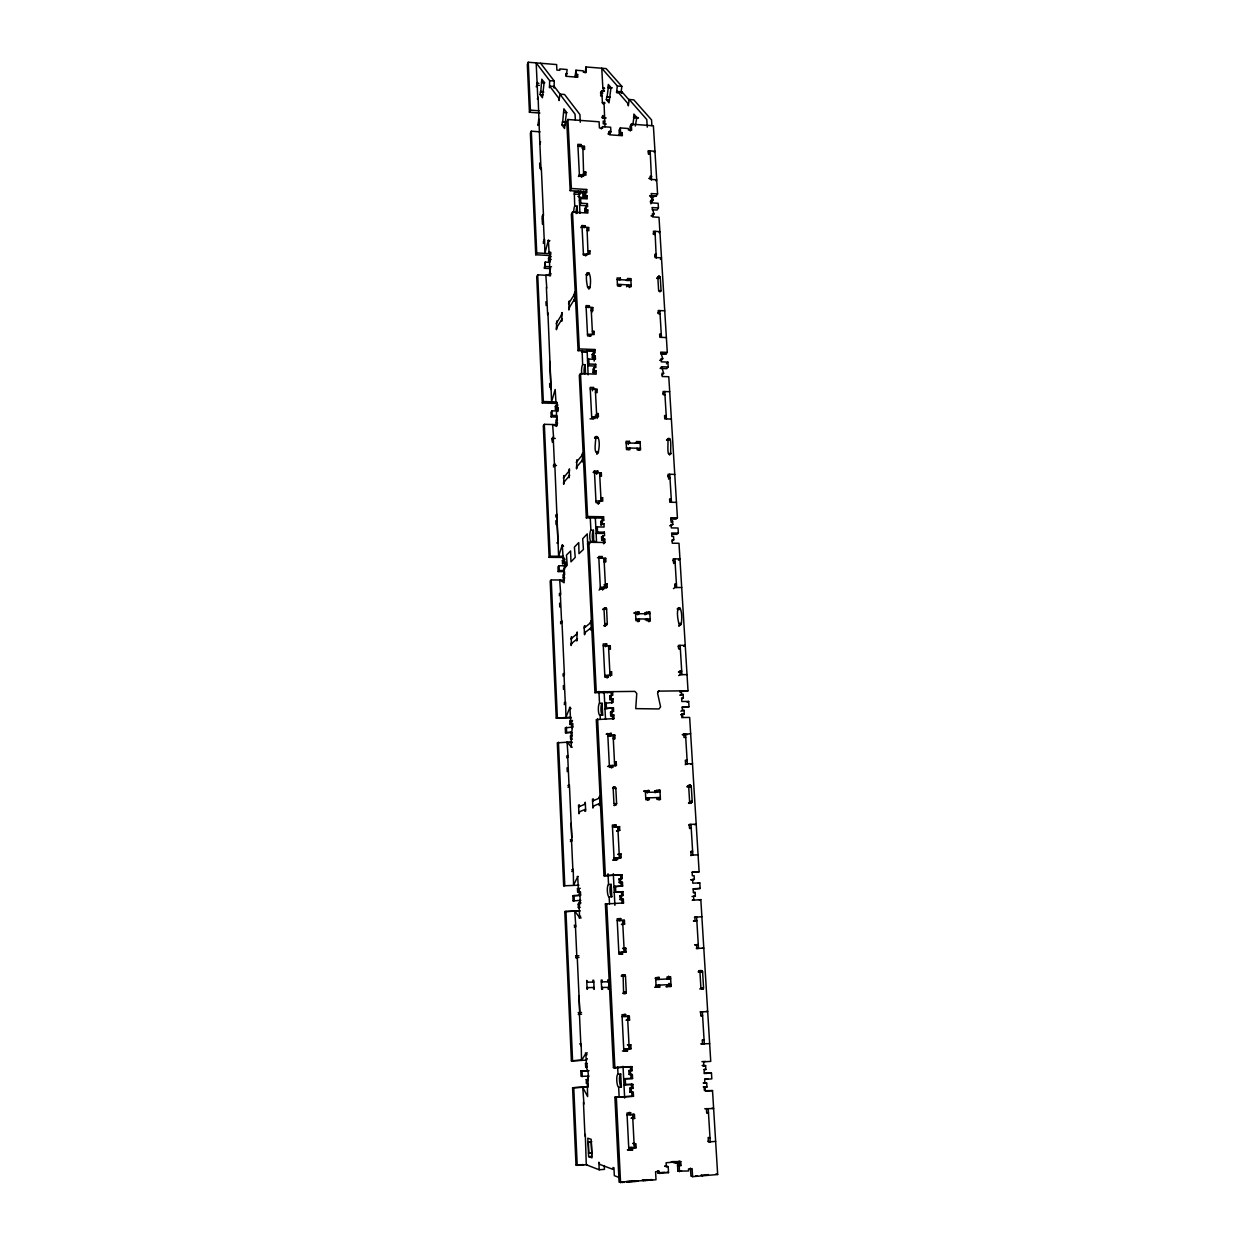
<?xml version="1.0" encoding="UTF-8"?>
<svg xmlns="http://www.w3.org/2000/svg" width="1245" height="1245" viewBox="0 0 1245 1245"><rect width="100%" height="100%" fill="white"/><g stroke="black" fill="none" stroke-linecap="round" stroke-linejoin="round"><path stroke-width="1.5" d="M543.738 92.13L540.735 91.897L541.824 79.198L544.143 82.31L542.415 97.748L540.112 94.558L540.454 91.492L543.458 91.725M587.733 545.154L587.251 533.887L582.691 538.743L583.423 549.45L578.987 553.651L578.738 542.602L574.396 547.1L575.221 557.402L570.973 561.853L570.599 550.99L566.475 555.114L567.206 565.246L563.658 569.136L564.156 582.769L559.69 579.999L560.717 594.223L559.27 595.592M538.883 83.337L537.109 83.197L536.175 62.888L549.636 80.645L549.512 87.726L549.699 86.154L554.29 86.512L561.09 95.476M540.626 63.262L554.227 81.003L554.103 88.084L554.29 86.512M701.184 970.571L699.955 972.065L700.904 987.939C707.751 988.39 697.62 989.573 703.565 987.783L702.6 971.925C702.304 969.186 696.048 971.505 701.682 970.649M580.31 122.259L579.921 114.54L564.561 94.495L559.861 94.138L559.114 100.549L558.663 98.106L549.699 86.154M565.837 122.383L562.678 122.15L563.892 108.813L566.475 112.283L564.545 128.468L561.993 124.92L562.366 121.714L565.526 121.932M691.893 802.465L688.921 803.352L692.204 801.484L691.286 786.358L689.901 785.019L688.687 786.42L689.606 801.562C690.446 805.017 694.788 799.928 689.606 801.562M679.521 625.535L681.357 623.574C683.707 602.969 673.996 602.456 678.821 623.574C679.63 626.904 683.894 622.126 678.821 623.574M624.041 974.711C619.247 976.298 624.834 973.014 625.472 976.08L626.297 992.14C625.332 994.444 622.189 994.428 624.85 992.14M611.202 88.13L607.918 87.508L608.323 84.458L610.999 87.57L609.023 102.837L606.362 99.647L606.751 96.628L609.692 96.845M625.504 993.541L623.574 992.296L623.107 975.193M610.019 97.25L607.078 97.017L608.26 87.897M628.927 99.771L621.94 91.803L617.442 91.445L617.224 93.001L616.54 92.208L617.349 85.998L601.755 68.242L602.86 88.364L604.603 88.504M615.839 804.924L613.956 803.694L613.178 788.365L614.423 786.964L615.824 788.303L616.617 803.616L614.454 805.468L615.217 804.161M667.662 439.594C672.705 434.536 669.779 452.122 670.993 453.491C665.966 458.565 668.876 440.963 667.662 439.594L670.152 439.656M585.103 72.817L585.975 66.95L606.128 68.599L621.846 86.356L621.037 92.55L616.54 92.208M621.737 93.359L621.94 91.803M651.898 125.605L651.54 119.878L633.798 99.833L629.192 99.491L628.336 105.825L627.822 103.413L617.442 91.445M661.079 290.739L659.928 291.875L658.636 290.614L657.827 277.355L658.978 276.234L660.27 277.479L661.079 290.739L658.636 290.614M638.467 118.042L633.814 117.699L633.876 114.073L636.864 117.528L635.261 126.056M632.771 125.34L633.814 117.699M606.035 624.71L605.708 625.644M607.295 624.15L606.611 609.038L605.257 607.731L604.012 609.038L604.759 623.667L605.646 624.897L607.295 624.15L604.805 626.033M597.258 453.227C599.218 453.164 601.148 435.143 595.592 436.793C596.511 438.971 592.48 455.374 598.471 452.184M588.854 289.182L590.083 287.268C592.636 268.546 583.158 267.27 587.593 287.144C588.371 290.287 592.542 286.008 587.593 287.144M582.115 350.467L582.629 364.598A5.727 1.354 -88 0 0 581.882 374.247M630.266 131.021L630.001 126.461L631.293 124.158L653.392 125.792L657.578 193.971L651.151 193.551L653.127 199.869L651.524 199.776L651.711 202.888L658.154 203.277L658.434 207.946L651.991 207.557L653.983 213.891L652.364 213.782L652.551 216.91L659.01 217.299L667.289 352.382L660.721 352.133L662.76 358.669L661.111 358.607L661.313 361.859L667.88 362.108L668.176 366.979L661.609 366.73L663.647 373.313L661.998 373.251L662.2 376.504L668.783 376.737L677.42 517.842L670.728 517.733L670.93 521.126L672.611 521.141L672.814 524.534L671.133 524.519L671.351 527.911L678.043 528.004L678.354 533.093L671.646 533L671.849 536.408L673.529 536.424L673.747 539.832L672.067 539.816L672.269 543.209L678.992 543.287L688.018 690.788L658.434 691.131L657.593 693.216L660.581 706.849L659.01 708.95L635.744 708.638L636.755 693.449L634.919 691.395L596.262 691.831L594.954 692.702L587.593 543.583L588.854 542.306L604.914 542.478L604.728 539.038L601.708 540.299L601.537 536.86L604.556 535.599L604.37 532.175L597.522 532.082L596.231 533.374L603.078 533.467L604.37 532.175M587.142 350.452L588.107 374.869M546.788 288.109L545.839 275.254L549.901 275.192L549.527 262.181A5.322 1.136 -87.4 0 0 550.43 255.256A5.322 1.136 -87.4 0 0 549.076 252.361L548.391 240.129L544.843 253.373L544.579 239.445L543.24 241.919M650.715 197.208L656.208 196.087L657.578 193.971M564.794 568.965L563.829 568.965A5.462 1.245 -89.6 0 0 564.607 562.273A5.462 1.245 -89.6 0 0 563.176 558.569L562.258 544.999L558.616 556.266L554.772 463.654L553.371 465.443L556.484 465.505M572.28 747.14L571.299 747.156L571.175 732.527A5.603 1.307 89.2 0 0 572.186 726.193A5.603 1.307 89.2 0 0 570.677 721.431L569.899 707.425L565.93 717.276L565.619 701.978L564.141 702.989M566.319 75.867L567.129 69.533L559.783 68.926L559.845 70.311L556.888 70.078L556.624 64.569L528.269 62.25L527.335 64.491L529.436 112.268L539.863 113.046M574.287 927.011L575.859 926.778L574.739 910.982L579.579 917.612L579.034 902.936A5.805 1.338 87.9 0 0 580.077 896.867A5.805 1.338 87.9 0 0 578.489 891.358L577.696 876.698L573.572 885.179L573.245 869.383L571.704 869.819M537.109 83.197L537.42 82.466L537.046 86.419M536.206 86.776L537.171 84.582L537.84 99.32M529.436 112.268L530.386 110.136L528.269 62.25M537.326 98.946L538.105 97.203L539.77 141.868L540.672 141.93M540.05 131.83L531.319 131.207L530.37 133.293L535.739 254.758L549.901 255.521L550.913 253.7L536.735 252.937L535.739 254.758M538.743 119.131L537.964 125.449L538.929 123.333M539.77 141.868L540.221 144M585.975 66.95L586.255 72.443L583.329 72.21L583.267 70.825L575.937 70.234L575.112 76.567L576.575 76.676L577.618 74.482L576.155 74.358L575.112 76.567M610.906 131.83L609.287 131.705L608.042 133.993L609.661 134.102L610.906 131.83L610.657 127.223L602.58 126.632L602.658 128.173L599.421 127.939L599.094 121.792L567.922 119.504L566.786 121.823L570.179 190.672L585.492 191.637L586.691 189.473L571.346 188.509L570.179 190.672M600.448 93.157L601.553 90.994L604.463 91.227M602.86 88.364L604.105 87.71M602.409 102.728L601.895 93.266L603.374 90.387L603.234 87.632M542.089 216.459L543.085 214.545L544.298 241.514L543.302 243.366M542.151 217.891L543.474 215.354L541.31 167.624M583.936 1104.066L582.769 1087.414L587.64 1096.58L587.22 1080.94A6.069 1.369 86.6 0 0 588.325 1075.135A6.069 1.369 86.6 0 0 586.675 1068.817L585.835 1053.457L581.539 1060.444L581.197 1044.119L579.594 1043.917M579.937 146.817L581.119 144.544L577.851 144.327L579.47 176.276L582.753 176.494L582.676 174.938L581.493 177.132M603.14 103.957L604.027 102.246L604.961 126.865M581.882 148.015L582.831 146.21L583.672 176.214M587.344 1058.655L586.566 1060.118L571.393 1060.849L564.794 911.589L579.688 910.764M583.283 148.575L584.465 146.334L577.929 145.867M603.529 123.286L604.65 121.185L603.187 121.076L603.343 123.862L606.268 124.08M601.351 128.935L602.58 126.632M578.458 176.479L579.392 174.72L585.959 175.156L585.788 172.028L584.154 171.919M585.788 172.028L584.605 174.222L582.971 174.113M580.855 190.952L579.859 194.313L579.781 192.897L582.753 193.084L583.827 191.139L584.201 198.251L577.913 196.43M550.414 275.487L537.7 274.849L536.719 276.623L542.306 402.991L555.301 403.411L556.359 401.917L543.318 401.512L542.306 402.991M587.749 209.891L586.535 211.992L584.901 211.899L586.099 209.798L587.749 209.891L587.905 213.051L572.513 212.132L571.346 214.233L578.085 350.67L593.709 351.292L594.954 349.518L579.283 348.911L578.085 350.67M549.808 262.353L545.248 262.104L544.438 268.282L550.508 268.593L549.263 274.336L550.772 274.414M579.407 200.616L580.606 198.484L587.173 198.889L587.017 195.745L585.368 195.652L584.17 197.784L585.819 197.893L587.017 195.745M631.293 124.158L631.651 130.274L628.445 130.04L628.351 128.515L620.321 127.924L619.045 130.211L619.31 134.802L620.913 134.911L622.189 132.639L620.586 132.515L619.31 134.802M550.165 261.325L548.656 261.248L548.516 258.337L549.527 256.517L551.053 256.61M586.691 189.473L586.846 192.617L585.212 192.508L584.014 194.656L585.648 194.765L585.492 191.637M544.438 268.282L545.248 262.104M548.656 261.248L549.527 256.517M580.839 203.2L579.656 205.316L586.224 205.721L587.422 203.604L580.839 203.2L580.606 198.484M584.901 211.899L584.745 208.755L585.944 206.639L587.578 206.748L587.422 203.604M580.777 227.633L581.975 225.563L585.274 225.75L585.352 227.337M584.076 227.819L585.274 225.75M587.438 229.578L588.652 227.524L582.053 227.135M583.08 254.167L590.021 253.996L589.85 250.805L588.2 250.712M585.508 255.816L586.706 253.809L586.8 255.412L583.485 255.225L581.975 225.563M588.045 254.431L587.002 227.43M588.636 252.813L589.85 250.805M654.232 152.419L654.963 151.236L648.567 150.801L648.754 153.866L650.341 153.975M586.006 274.88L587.22 272.935M586.411 274.631L587.64 272.686M556.126 323.653L562.117 314.051M568.529 303.764L574.879 293.571M586.877 274.569L588.091 272.624M587.329 274.678L588.543 272.733M587.764 274.974L588.978 273.013M556.328 328.198L562.335 318.642M568.747 308.418L575.112 298.286M651.524 180.043L650.17 150.91L648.365 153.866L648.178 150.801M655.975 180.93L656.706 179.778L650.295 179.358L650.108 176.261L651.711 176.37L650.357 178.533L648.754 178.424M651.586 198.873L652.94 196.757M653.127 199.869L651.773 201.97L650.155 201.877M549.621 363.182L550.165 362.326M588.138 307.608L589.367 305.741L586.037 305.585L587.578 335.917L590.924 336.057L590.83 334.423L589.601 336.228M653.983 213.891L652.613 215.961L650.995 215.867M658.434 207.946L657.049 210.031L652.24 209.736M586.115 307.204L592.776 307.515L591.546 309.382L591.717 312.604M619.076 280.047L620.368 278.117L617.084 277.946L617.52 285.945L620.819 286.101L620.726 284.514L619.434 286.428M653.205 234.06L655.041 231.352L656.255 258.104M659.15 232.706L659.881 231.632L653.423 231.259L653.609 234.387L655.228 234.48M592.776 333.115L594.005 331.31L592.34 331.232M627.589 280.063L627.496 278.475L630.779 278.631L629.441 280.561L626.173 280.405M626.531 286.77L627.853 284.856L627.947 286.459L631.231 286.615L630.779 278.631M629.363 287.564L631.137 285.027L617.442 284.342M655.057 256.392L656.442 254.416L654.823 254.322L655.01 257.482L661.484 257.839L660.379 259.411M558.056 408.018L557.013 409.496L555.457 409.449L556.515 407.971L558.056 408.018L558.196 411.052L552.002 410.866L550.959 412.328L551.177 416.873L557.355 417.059M587.515 360.832L588.745 359.089L595.452 359.354L595.297 356.07L593.616 356.008L592.371 357.751L594.036 357.813L595.297 356.07M555.457 409.449L555.332 406.415L556.375 404.936L557.916 404.983M592.371 357.751L592.2 354.483L593.445 352.724L595.126 352.802L594.954 349.518M557.278 424.669L544.33 424.312L543.302 425.743L549.123 557.324L563.829 557.449M596.059 370.854L594.799 372.551L593.118 372.488L594.379 370.792L596.059 370.854L596.215 374.138L580.512 373.578L579.298 375.274L586.333 517.858L602.284 518.076L603.576 516.753L603.763 520.177L600.744 521.468L600.93 524.892L603.934 523.6L604.105 527.024L597.258 526.931L595.966 528.238M551.177 416.873L552.204 415.41L552.002 410.866M588.994 364.022L587.764 365.75L594.456 365.999L595.717 364.271L588.994 364.022L588.745 359.089M656.737 278.46L658.527 276.297M657.142 278.211L658.978 276.234M659.43 276.343L657.578 278.149M658.465 278.553L659.866 276.623M556.095 423.067L556.997 418.6L556.095 423.067L557.635 423.113M595.717 364.271L595.888 367.555L594.207 367.493L592.947 369.22L593.118 372.488M552.313 442.224L552.142 438.411L553.2 437.011L554.492 465.63L553.434 466.968M552.22 439.936L553.62 438.069L552.624 424.545L556.562 426.412L556.92 425.619L556.453 412.562A5.369 1.198 -88.4 0 0 557.386 405.808A5.369 1.198 -88.4 0 0 555.97 402.353L555.161 389.436L551.597 401.762L547.909 312.682M593.787 418.413L595.048 416.81L595.141 418.476L591.749 418.382L590.177 387.382L593.554 387.491L592.387 390.805M595.748 390.93L597.009 389.265L590.27 389.031M657.967 313.024L659.85 310.581L661.468 337.379M597.164 418.507L596.993 415.176L598.254 413.589L596.573 413.527M659.866 335.932L661.266 334.142L659.632 334.08L659.834 337.302L666.371 337.582M596.013 436.528C592.138 438.022 597.195 439.469 597.693 437.275M595.203 437.991L596.479 436.45M595.686 438.1L596.946 436.559M563.316 478.033L569.525 470.485M576.202 462.409L582.8 454.394M596.122 438.38L597.398 436.839M660.939 353.922L665.857 354.125L667.289 352.382M662.76 358.669L661.344 360.396L659.694 360.334M563.534 482.764L569.759 475.279M576.435 467.264L583.049 459.327M661.609 366.73L660.192 368.442L666.744 368.676L668.176 366.979M666.448 363.82L667.88 362.108M662.215 374.994L663.647 373.313M596.837 453.725L598.534 451.733L595.981 451.67M596.931 454.114L598.207 452.604M555.644 515.414L556.702 514.185L558.025 543.411M594.425 470.999L593.149 472.446L596.542 472.524L597.833 471.077L594.425 470.999L596.028 502.7L599.452 502.762L599.359 501.05L598.16 504.132L599.452 502.762M662.838 393.731L664.752 391.537L666.417 418.927M555.706 516.971L557.137 515.352M600.028 474.283L601.319 472.835L594.503 472.695M628.46 449.538L629.814 448.029L629.908 449.71L626.546 449.616L626.079 441.275L629.441 441.353L628.18 444.543M636.709 441.539L635.339 443.064L638.669 443.142L640.054 441.633L636.709 441.539L636.802 443.204M664.768 417.199L666.215 415.628L664.55 415.581L664.752 418.88L671.366 419.067M638.592 450.301L640.444 448.293L626.453 447.951M556.888 543.007L558.32 541.451M601.304 499.089L602.596 497.704L600.899 497.673M549.123 557.324L550.181 556.204L544.33 424.312M586.333 517.858L587.578 516.519L580.512 373.578M667.974 438.722L666.526 440.232L668.378 438.458M666.931 439.967L668.83 438.38M669.296 438.473L667.382 439.905M668.285 440.279L669.732 438.769M564.639 574.77L564.483 571.611L558.18 571.579L557.962 566.848L559.052 565.744L565.37 565.79L565.214 562.631L562.553 563.72L562.413 560.577L565.074 559.472M600.744 521.468L603.763 520.177M669.53 454.97L670.993 453.491L668.503 453.429M562.553 563.72L565.214 562.631M600.93 524.892L603.934 523.6M558.18 571.579L559.27 570.49L564.001 570.521M564.452 580.03L551.239 579.952L550.181 581.01L556.235 718.116L571.19 717.898M588.901 543.987L591.453 541.451L596.526 541.497L595.297 517.204M593.787 541.684L593.429 530.245L590.893 530.214A5.82 1.416 -89.3 0 0 589.772 536.844A5.82 1.416 -89.3 0 0 591.25 541.653L593.787 541.684A5.82 1.432 -89.3 0 1 592.309 536.86A5.82 1.432 -89.3 0 1 593.429 530.245M563.207 577.929L564.296 576.855L564.156 573.68L563.051 574.77L563.207 577.929L564.779 577.929M667.818 476.197L669.763 474.283L671.46 502.28M601.708 540.299L604.728 539.038M668.503 479.06L669.966 477.644L668.3 477.598L668.098 474.252L674.759 474.392M604.914 542.478L603.607 543.754L603.42 540.314M559.192 594.005L560.281 592.978L561.635 622.811L560.546 623.761M602.284 558.274L602.191 556.531L600.899 557.76L597.46 557.729M604.183 561.744L605.91 561.76L605.724 558.289L604.416 559.519L604.588 562.973M669.794 500.272L671.257 498.903L669.592 498.887L669.794 502.249L676.471 502.358M671.133 522.449L672.611 521.141M677.42 517.842L675.942 519.149L670.93 519.072M560.468 622.173L561.931 620.881L564.39 674.759L562.911 675.864M672.814 524.534L669.654 525.81M599.094 590.068L600.401 588.932L603.856 588.947L603.763 587.204L602.549 590.083M605.724 584.885L607.031 583.734L607.218 587.204L605.895 588.356L605.724 584.885L603.996 584.87L607.031 583.734M678.354 533.093L676.86 534.354L671.849 534.307M672.253 541.093L673.747 539.832M602.767 609.645L604.774 607.825M603.031 609.194L605.257 607.731M603.934 608.821L605.739 607.825M604.416 608.914L606.19 608.105M606.502 608.556L604.868 609.194M570.801 638.95L577.275 633.674M584.201 627.994L591.079 622.375M672.907 560.499L674.899 558.88L676.626 587.5M571.035 643.883L577.509 638.669M584.45 633.067L591.328 627.527M673.607 563.503L675.101 562.304L673.42 562.289L673.218 558.865L679.941 558.927L678.432 560.141M603.872 625.644L605.194 624.601M604.323 625.939L605.646 624.897M605.599 625.068L607.373 623.667L604.759 623.667M605.272 625.939L607.031 624.601M638.918 611.98L634.094 613.054L638.918 611.98L639.012 613.723L637.611 614.797L637.502 613.054M674.914 585.197L676.424 584.061L674.728 584.045L674.946 587.5L673.436 588.636M562.833 674.245L563.938 673.405L565.323 703.861L564.218 704.623M649.765 611.98L644.91 613.054L649.765 611.98L650.263 620.71L648.816 621.753M645.003 614.797L646.435 613.723L646.342 611.98M606.673 643.945L605.335 644.941L605.428 646.7L606.766 645.719L606.673 643.945L603.187 643.961L604.868 677.124L608.369 677.093L608.276 675.319L606.938 676.222L607.031 677.996L608.369 677.093M639.401 620.71L637.985 621.769L637.891 620.026L639.308 618.967L639.401 620.71L635.977 620.71L635.495 611.98M608.898 646.684L610.237 645.704L610.423 649.236L608.68 649.252M645.299 620.01L646.731 618.967L646.84 620.71L650.263 620.71M648.24 620.352L650.155 618.952L635.868 618.967M677.155 608.976L678.665 607.902M677.622 608.883L679.132 607.809M679.599 607.902L678.089 608.976L680.05 608.198M678.852 609.708L680.361 608.634M679.786 625.083L681.311 624.056M678.649 625.908L680.175 624.881M679.116 625.83L681.046 624.492M604.774 675.35L611.762 675.288L611.575 671.724L610.237 672.642L610.408 676.191M556.235 718.116L570.77 717.198M598.783 692.656L600.106 691.8M602.891 692.609L604.214 691.753M678.105 646.684L680.144 645.392L681.918 674.665M607.28 692.562L608.634 691.691M683.707 646.342L685.248 645.361L678.447 645.392L678.649 648.894L680.361 648.894M571.548 724.45L571.688 727.734L572.824 727.033L572.684 723.75L569.93 724.481L569.79 721.197L572.529 720.45M609.692 696.095L612.789 695.224L612.602 691.644L611.248 692.516L611.435 696.079L609.692 696.095L609.879 699.674L612.976 698.818L613.162 702.398L604.821 703.316M569.93 724.481L572.684 723.75M609.879 699.674L612.976 698.818M572.824 727.033L565.261 727.843L565.495 732.776L572.155 732.511M565.495 732.776L571.455 732.013M613.443 707.783L605.086 708.701L613.443 707.783L613.629 711.377L610.517 712.218L610.704 715.797L613.816 714.972L614.003 718.583L612.633 719.361L612.447 715.782M571.906 741.911L557.324 742.829L563.658 885.817L578.956 885.195M614.003 718.583L596.277 719.626L603.981 875.749L622.064 874.768L622.251 878.519L619.045 878.923L619.247 882.658L622.438 882.269L622.64 886.02L614.081 886.627L622.64 886.02M570.459 735.982L571.595 735.313L571.751 738.612L570.615 739.281L570.459 735.982L572.077 735.951L571.922 732.667M680.003 671.148L678.463 672.051L681.7 671.133L680.003 671.148L680.206 674.681L678.681 675.568M610.704 715.797L613.816 714.972M688.018 690.788L679.77 691.722L681.186 690.866L681.404 694.414L679.863 695.255L683.116 694.399L683.334 697.931L681.778 698.772M679.77 691.722L681.311 690.866M566.553 756.166L567.673 755.544L569.089 786.638L567.953 787.182M611.248 733.383L606.377 734.192L611.248 733.383L611.342 735.188L609.972 735.935L609.879 734.13M566.631 757.816L568.125 756.991L567.066 742.004L571.299 747.156M613.287 738.783L615.03 738.752L614.843 735.126L613.474 735.873L613.66 739.483M687.115 702.242L688.672 701.417L688.999 706.74L682.322 707.627M684.299 713.93L681.031 714.754L684.299 713.93L684.081 710.366L680.828 711.191M657.905 691.769L659.181 691.115M616.228 761.753L614.843 762.422L615.03 766.048L616.415 765.395L616.228 761.753L614.47 761.8M567.876 785.517L569.401 784.786L571.953 840.982L570.412 841.511M690.664 733.772L682.229 734.628L687.38 734.534M683.427 734.846L685.513 733.865L687.318 763.808L685.232 764.679M578.941 191.216L574.287 192.197L574.723 206.016A5.68 1.276 -86.9 0 0 573.696 212.148M583.858 191.528L579.096 192.726L579.952 213.377M612.571 787.665L614.423 786.964M613.054 787.556L614.921 787.042M613.536 787.634L615.388 787.338M614.003 787.929L615.699 787.789M685.528 760.866L687.1 760.213L685.372 760.244L685.59 763.854L692.5 763.699L690.913 764.352M578.614 806.869L585.352 804.037M592.573 800.986L599.732 797.983M578.863 812.005L585.601 809.266M592.822 806.309L599.997 803.367M648.832 790.497L643.867 791.166L648.832 790.497L648.941 792.318M614.765 804.348L616.617 803.616L613.956 803.694M615.154 804.675L616.54 804.13M613.972 805.577L616.275 804.597M571.144 823.194L571.797 837.589M659.912 790.201L654.917 790.871L659.912 790.201L660.426 799.337L658.932 799.881M655.026 792.692L656.52 792.116L656.411 790.295M687.442 786.046L689.901 785.019M687.862 785.719L690.384 785.113M687.178 786.513L688.75 785.922M688.812 785.704L690.851 785.408M687.115 787.011L691.286 786.358L689.699 786.949L689.263 786M658.325 798.247L660.332 797.5L645.735 797.905M689.574 786.451L691.162 785.86M570.335 839.83L571.486 839.426L572.933 871.189L571.782 871.516M614.625 827.24L616.026 826.758L615.933 824.906L614.532 825.388L614.625 827.24L619.574 826.649L619.761 830.353L616.586 830.882L619.761 830.353M688.469 803.056L690.057 802.511M690.555 802.543L692.142 801.998M689.403 803.43L691.457 802.776M688.874 825.03L690.991 824.392L692.858 855.035L690.71 855.564M694.601 824.704L696.204 824.221L689.263 824.439L689.481 828.112L691.208 828.049L689.621 828.532M619.574 854.303L620.975 853.899L621.177 857.618L619.761 858.023L619.574 854.303L617.8 854.366L620.975 853.899M614.127 859.75L612.742 860.139L616.306 859.999L616.213 858.147L617.613 857.758L617.707 859.626L614.127 859.75L612.369 825.015L615.933 824.906M702.803 989.168L700.904 987.939M691.022 851.751L692.625 851.347L690.882 851.409L691.115 855.097L698.072 854.848M563.658 885.817L564.794 885.522L558.429 742.16M603.981 875.749L622.064 874.768M579.983 907.481L578.349 907.543L578.194 904.119L579.828 904.041L579.672 900.602L580.855 900.368L573.105 900.882L572.871 895.746L579.439 895.466L579.267 892.043L577.633 892.105L577.478 888.681L580.294 888.339M619.045 878.923L622.251 878.519M577.633 892.105L578.816 891.84L578.66 888.416M619.247 882.658L622.438 882.269M572.871 895.746L580.621 895.202L580.45 891.778M579.439 895.466L580.621 895.202M682.587 713.961L682.805 717.525L689.652 717.416L699.114 871.78L692.267 872.325M573.105 900.882L574.272 900.649L574.038 895.482M622.936 891.669L614.361 892.26L622.936 891.669L623.122 895.435L621.706 895.715L621.504 891.965M694.337 879.406L690.975 879.795L694.337 879.406L694.103 875.686L692.36 875.764L692.127 872.045L699.114 871.78M578.194 904.119L579.376 903.87L579.532 907.325L578.349 907.543M619.917 895.793L621.333 895.513L621.52 899.279L620.103 899.559L619.917 895.793L623.122 895.435M698.165 883.219L699.799 882.907L700.141 888.479L693.278 888.992M621.893 899.481L623.325 899.201L623.512 902.983L622.095 903.232L621.893 899.481L620.103 899.559M614.874 1067.836L613.443 1067.619L605.381 903.963L606.751 903.699L614.874 1067.836L631.962 1066.685L632.164 1070.622L628.865 1070.513L629.067 1074.435L632.367 1074.56L632.569 1078.497L623.792 1078.746L632.569 1078.497M693.496 892.712L695.115 892.416L695.348 896.151L691.971 896.509M699.192 899.917L700.826 899.653L710.739 1061.378L703.596 1061.845L703.83 1065.736L705.619 1065.627L705.853 1069.517L704.063 1069.626L704.296 1073.532L711.455 1073.034L711.813 1078.87L704.654 1079.384L704.888 1083.29L706.678 1083.15L706.927 1087.072L703.441 1086.901L706.927 1087.072M574.21 925.284L575.392 925.113L576.871 957.576L575.688 957.67L578.987 957.498M620.726 918.592L619.294 918.794L619.387 920.693L620.819 920.475L620.726 918.592L617.131 918.748L618.921 954.308L622.531 954.137L622.438 952.223M624.414 920.32L622.982 920.522L623.169 924.304L621.379 924.397L624.601 924.117L624.414 920.32L617.224 920.646M623.169 924.304L624.601 924.117M694.445 917.316L696.609 917.02L698.507 948.394L696.328 948.55M695.083 920.864L693.449 921.067L696.842 920.771L695.083 920.864L694.85 917.114L701.869 916.787M624.041 948.301L622.609 948.441L625.846 948.223L626.048 952.036L624.601 952.145L624.414 948.348L625.846 948.223M708.436 1174.611L700.951 1175.233L702.647 1175.794M632.88 1084.411L624.087 1084.644L632.88 1084.411L633.082 1088.363L629.768 1088.208L629.97 1092.145L633.285 1092.316L633.487 1096.269L614.905 1097.187L619.092 1182.159L656.006 1179.746L655.586 1171.701L659.259 1171.389L659.368 1173.397L668.534 1172.634L668.192 1166.612L664.768 1166.238L668.192 1166.612M690.461 1168.106L690.928 1176.089L692.593 1176.649L717.665 1174.517L712.529 1090.589L705.464 1090.682M659.259 1171.389L657.671 1170.845L657.78 1172.852L665.095 1172.23M671.833 1161.632L680.75 1161.554L680.984 1165.553L677.529 1165.18L677.871 1171.171L681.497 1170.86M677.871 1171.171L688.61 1170.954L688.501 1168.946L692.127 1168.635L692.593 1176.649M580.824 1070.996L588.745 1070.762L580.824 1070.996L581.057 1076.365L588.994 1076.147L587.764 1075.913L587.92 1079.493L586.255 1079.617L586.411 1083.197L588.091 1083.088L588.262 1086.667L572.591 1087.772L575.999 1165.009L580.481 1165.227M575.999 1165.009L586.986 1164.697M680.75 1161.554L666.137 1162.752L666.371 1166.767M585.306 1134.382L586.286 1164.76L599.218 1169.786L604.447 1169.351L604.276 1165.569M679.614 1163.141L676.206 1163.421L671.226 1161.834M677.529 1165.18L680.984 1165.553M628.632 1147.548L632.304 1147.252M628.772 1148.326L636.148 1147.734L635.93 1143.735L632.6 1143.408M715.642 1141.4L708.436 1141.976L708.203 1138.023L709.992 1137.868L708.296 1137.432M591.889 1152.652L588.48 1152.917L592.309 1152.792M631.059 1149.555L627.387 1149.851L632.553 1150.038L632.46 1148.03L630.966 1147.563L631.059 1149.555L632.553 1150.038M588.636 1156.605L592.013 1157.85L591.157 1139.3L587.796 1138.195L588.636 1156.605L592.044 1156.325M591.375 1141.603L587.967 1141.867L591.795 1141.743M622.531 954.137L621.099 954.246L621.006 952.332L624.243 952.129L622.609 920.397M702.149 948.254L703.798 948.13L696.749 948.472L696.515 944.706M627.075 1115.006L634.421 1114.462L634.639 1118.446L631.308 1118.197L634.639 1118.446M704.748 1108.735L713.634 1108.548L711.907 1108.206M630.655 1112.75L629.161 1112.376L629.27 1114.368L630.748 1114.742L630.655 1112.75L626.982 1113.03L628.865 1150.333M629.97 1092.145L633.285 1092.316M614.905 1097.187L633.487 1096.269M712.529 1090.589L705.37 1091.102L705.121 1087.196M650.372 195.854L651.384 195.776M572.591 1087.772L587.811 1087.056M704.763 1078.995L708.327 1078.746M618.656 1087.227L621.364 1087.025L620.71 1074.061L618.002 1074.248A6.505 1.572 86.3 0 0 616.773 1080.442A6.505 1.572 86.3 0 0 618.656 1087.227L619.123 1096.565M629.768 1088.208L633.082 1088.363M628.865 1070.513L632.164 1070.622M629.067 1074.435L632.367 1074.56M587.22 1080.94L588.247 1080.862M704.405 1073.159L711.455 1073.034M585.508 1063.495L586.737 1063.697L586.909 1067.276L585.679 1067.074L585.508 1063.495L587.189 1063.386M585.679 1067.074L587.344 1066.965M613.443 1067.619L631.962 1066.685M701.915 1061.643L705.479 1061.409M704.405 1043.699L700.857 1043.917L709.65 1043.621M623.745 1049.193L631.028 1048.71L630.826 1044.804L627.542 1044.757L630.826 1044.804M585.368 1053.068L587.391 1052.928M622.391 1050.967L627.496 1050.904L627.387 1048.944M627.496 1050.904L623.838 1051.138L621.986 1014.722L625.628 1014.504L625.721 1016.449L624.274 1016.371L624.181 1014.442L625.628 1014.504M586.021 1054.811L587.033 1054.733M571.393 1060.849L581.804 1060.164M622.095 1016.667L629.363 1016.231L629.565 1020.122L626.282 1020.137L629.565 1020.122M581.493 1012.418L578.178 1012.605L579.376 1012.667L580.886 1045.847M581.571 1014.177L578.256 1014.379L579.859 1014.457L577.182 955.802L575.595 955.927L578.909 955.755M623.574 992.296L626.297 992.14L624.367 992.14M655.741 979.582L670.65 978.757L668.565 978.819M656.068 985.324L670.977 984.499L668.876 984.53M654.637 987.254L659.757 987.052L659.648 985.122L658.107 985.153L658.216 987.067L659.757 987.052M668.97 976.889L670.541 976.843L671.086 986.413L665.951 986.631L667.507 986.616L667.398 984.702M659.227 977.465L657.687 977.512L657.796 979.41L659.321 979.379L659.227 977.465L655.633 977.667L656.162 987.254M670.541 976.843L666.962 977.045L667.071 978.959M618.734 952.456L626.048 952.036M579.641 916.304L580.637 916.258M579.158 918.001L581.15 917.907M605.381 903.963L623.512 902.983M700.826 899.653L692.204 900.228L693.823 899.964L693.589 896.229L695.348 896.151M564.794 911.589L580.139 910.92M700.141 888.479L693.138 888.774L693.372 892.494L695.115 892.416M609.163 896.867L611.824 896.758L611.202 884.386L608.54 884.495A6.194 1.525 87.8 0 0 607.358 891A6.194 1.525 87.8 0 0 609.163 896.867L609.521 903.994M621.52 899.279L623.325 899.201M579.034 902.936L581.026 902.858M699.799 882.907L692.811 883.187L692.578 879.468M577.478 888.681L579.112 888.619M578.489 891.358L579.485 891.311M577.244 876.496L578.24 876.449M614.034 857.883L621.177 857.618M613.956 858.334L619.387 857.68L617.8 826.696M698.632 971.1L702.149 970.944M699.534 970.633L702.476 971.411M698.367 971.598L700.001 971.536M698.305 972.127L702.6 971.925L700.826 971.473M622.609 974.773L624.554 974.788M622.111 974.897L623.543 974.851M623.107 974.835L625.021 975.084M623.574 975.131L625.348 975.566M612.462 826.867L619.574 826.649M621.395 975.738L622.827 975.691M622.765 976.236L621.317 976.282L625.472 976.08L623.543 976.142M645.439 792.411L660.006 792.022M660.426 799.337L656.94 799.43L656.831 797.594M613.178 788.365L615.824 788.303L614.33 788.381M655.119 978.305L658.792 978.196M667.989 978.01L668.985 977.994M609.35 765.55L616.415 765.395M607.544 766.422L611.062 766.344M586.784 982.212L593.787 982.072M601.319 981.9L608.789 981.76M607.825 735.25L614.843 735.126M607.778 736.215L611.279 736.153M570.615 739.281L572.218 739.25M685.73 737.445L684.003 737.476L683.785 733.896M566.74 742.642L572.373 742.534M610.517 712.218L612.26 712.187L612.073 708.607M600.106 715.159L602.704 715.112L602.113 703.3L599.514 703.332A5.976 1.478 89.2 0 0 598.378 710.132A5.976 1.478 89.2 0 0 600.106 715.159L600.277 718.567M569.79 721.197L571.393 721.166M570.677 721.431L572.14 721.4M688.672 701.417L681.824 701.511L681.622 697.963L683.334 697.931M569.479 707.393L570.443 707.393M688.999 706.74L682.151 706.833L682.369 710.397L684.081 710.366M570.085 708.576L571.05 708.561M594.954 692.702L611.964 692.5M681.404 694.414L683.116 694.399M670.09 985.122L669.094 985.137L669.001 983.348M669.514 986.429L671.086 986.413M609.832 671.74L611.575 671.724M680.206 674.681L687.038 674.619M604.743 676.533L608.229 676.502M587.033 987.596L594.052 987.534M601.584 987.456L609.07 987.394M603.28 645.735L610.237 645.704M701.838 988.328L703.503 988.328M699.706 988.935L703.238 988.826M635.588 613.723L649.859 613.723M604.012 609.038L606.611 609.038M677.949 609.116L680.486 609.116M624.788 992.67L626.235 992.685M624.508 993.183L625.955 993.183M622.593 993.292L624.025 993.292M600.308 587.189L607.218 587.204M674.946 587.5L681.7 587.531M600.292 588.714L603.732 588.729M550.181 556.204L563.347 556.313M602.191 556.531L598.752 556.499L600.401 588.932M598.845 558.242L605.724 558.289M563.176 558.569L564.607 558.569M562.413 560.577L563.985 560.592M562.024 545.326L562.973 545.326M562.6 546.244L563.565 546.244M579.003 995.891L579.688 1010.909M601.537 536.86L603.249 536.891M587.578 516.519L603.576 516.753M595.935 500.988L602.767 501.112L602.596 497.704M599.794 476.181L601.491 476.212L601.319 472.835M595.266 437.68L597.818 437.742M552.142 438.411L555.254 438.489M626.173 442.94L640.148 443.298M555.955 420.047L557.495 420.079M595.312 415.13L596.993 415.176M552.204 415.41L556.857 415.55M591.671 416.717L598.425 416.919L598.254 413.589M590.005 418.834L593.367 418.927M555.97 402.353L556.92 402.368M555.332 406.415L556.873 406.461L556.733 403.442M669.701 391.708L663.103 391.49L663.305 394.758L664.954 394.821M595.483 392.517L597.18 392.564L597.009 389.265M706.008 1011.469L707.689 1011.531L700.577 1011.967L700.81 1015.795L702.585 1015.687L700.935 1015.624M582.629 364.598L585.119 364.692L585.57 373.702M700.141 1011.78L702.367 1011.858L704.312 1043.964L702.071 1043.761M592.2 354.483L593.865 354.545L593.709 351.292M582.006 352.086L586.971 352.273M587.484 334.282L594.176 334.563L594.005 331.31M591.282 310.674L592.947 310.752L592.776 307.515M660.037 313.787L658.403 313.709L658.216 310.503L664.737 310.799M550.041 273.48L550.959 273.526M549.621 275.674L550.555 275.721M617.178 279.549L630.873 280.234M629.363 1016.231L627.9 1016.153L628.087 1020.029M545.434 266.492L551.519 266.803M586.909 273.76L589.399 273.884M657.827 277.355L660.27 277.479M549.076 252.361L550.913 252.47M548.516 258.337L550.041 258.415M549.667 259.427L551.193 259.52M548.002 240.534L549.839 240.643M548.547 241.001L549.465 241.063M587.173 230.59L588.823 230.683L588.652 227.524M584.745 208.755L586.379 208.864M574.723 206.016L577.166 206.172L577.509 213.082M649.781 195.683L656.208 196.087M574.599 191.621L579.47 191.917M650.186 196.368L651.135 196.43M577.696 192.166L580.933 192.368M574.132 194.033L578.987 194.329M582.987 149.307L584.621 149.431L584.465 146.334M604.494 118.415L603.031 118.306L602.891 115.536L601.771 117.637L606.144 117.964M561.993 124.92L565.137 125.138M633.44 117.263L638.094 117.606M563.829 112.486L566.989 112.719M530.386 110.136L539.101 110.789M602.051 96.021L600.588 95.896L601.553 90.994M540.112 94.558L543.116 94.791M606.362 99.647L609.303 99.88M602.191 102.853L605.117 103.07M549.636 80.645L554.227 81.003M617.349 85.998L621.846 86.356M541.482 82.279L544.485 82.512M607.918 87.508L612.338 87.85M541.762 82.668L544.765 82.901M537.56 85.236L539.334 85.376M603.374 90.387L604.261 90.465M601.895 93.266L602.782 93.328M567.346 73.657L565.868 73.533L566.008 76.303L577.758 77.237L577.618 74.482M702.398 1039.948L704.079 1040.104L702.289 1040.213L702.522 1044.073M631.028 1048.71L629.565 1048.539L629.363 1044.648M705.619 1065.627L702.149 1065.518L703.83 1065.736M704.172 1069.284L705.853 1069.517M706.678 1083.15L703.207 1083.01L704.888 1083.29M586.255 1079.617L587.484 1079.851L587.64 1083.446L586.411 1083.197M706.787 1112.516L708.483 1112.89L706.693 1113.014L706.444 1109.077M660.581 352.864L665.857 354.125M634.421 1114.462L632.927 1114.088L633.129 1118.057M707.954 1141.229L710.241 1141.836L708.249 1108.953M588.978 350.39L592.029 351.214M636.148 1147.734L634.639 1147.267L634.436 1143.268M715.937 1173.973L717.665 1174.517M695.939 1175.669L697.636 1176.214M591.328 1143.003L591.842 1154.131M666.931 1172.074L668.534 1172.634M657.78 1172.852L659.368 1173.397M650.933 1179.466L652.489 1180.042M650.715 1180.198L642.109 1180.213L643.649 1180.789M647.4 1179.778L648.956 1180.338M645.641 1179.918L647.182 1180.493M643.883 1180.073L645.424 1180.649M636.817 1180.665L638.343 1181.24M636.568 1181.396L626.204 1181.567L627.682 1182.143M633.285 1180.96L634.794 1181.552M631.511 1181.116L633.02 1181.692M629.737 1181.272L631.246 1181.847M619.216 1177.537L614.33 1175.654L613.956 1167.826L613.022 1167.483L613.116 1169.428L599.841 1164.448L598.861 1162.223L599.218 1169.786M627.978 1181.412L629.472 1182.003M582.504 1164.48L583.734 1164.962M580.886 1164.62L582.115 1165.102M622.656 1181.863L624.134 1182.454M577.633 1164.884L578.847 1165.367M620.881 1182.019L622.344 1182.594M629.192 99.491L646.778 119.52L647.244 127.161M559.861 94.138L575.05 114.182L575.346 119.971M650.699 200.507L650.902 203.884M681.653 713.945L681.886 717.789M704.125 1086.761L704.359 1090.433M640.054 441.633L640.537 449.974L637.175 449.881L637.082 448.216M622.189 132.639L622.36 135.705L609.459 134.787L609.287 131.705M668.596 976.158L668.689 977.947M679.116 1161.04L679.35 1165.024M620.321 127.924L620.586 132.515M679.163 1165.693L679.505 1171.716M620.368 278.117L620.461 279.705M629.441 441.353L629.534 443.018M647.369 791.073L647.462 792.894M647.867 800.193L647.774 798.372L649.236 797.812L649.345 799.632L645.828 799.741L645.33 790.591M609.49 131.036L609.661 134.102M594.036 357.813L594.207 361.081M602.284 518.076L602.456 521.499M611.622 699.659L611.809 703.238M618.174 827.131L618.36 830.82M620.648 875.111L620.835 878.846M621.022 882.596L621.224 886.331M630.484 1066.467L630.686 1070.389M630.888 1074.311L631.09 1078.232M631.386 1084.13L631.588 1088.068M631.791 1092.021L631.993 1095.958M585.212 192.508L585.368 195.652M585.944 206.639L586.099 209.798M591.11 307.437L592.511 334.485M593.445 352.724L593.616 356.008M594.207 367.493L594.379 370.792M595.312 389.203L596.744 416.857M599.608 472.804L601.07 501.081M602.051 520.145L602.222 523.569M602.845 535.583L603.016 539.023M604.012 558.274L605.49 587.204M608.494 645.719L610.019 675.304M611.046 695.255L611.233 698.834M611.871 711.409L612.058 715.003M613.1 735.157L614.656 765.442M620.461 878.581L620.664 882.347M627.542 1016.34L629.207 1048.835M630.343 1070.747L630.546 1074.684M631.246 1088.488L631.448 1092.456M632.585 1114.602L634.296 1147.89M581.119 144.544L581.197 146.101M589.367 305.741L589.445 307.359M593.554 387.491L593.632 389.156M597.833 471.077L596.635 474.205L596.542 472.524M582.753 193.084L583.018 198.406M575.937 70.234L576.155 74.358M611.606 767.947L611.513 766.126L612.882 765.473L612.976 767.309L609.443 767.387L607.731 733.445M625.924 1048.772L626.017 1050.733M597.258 526.931L597.522 532.082M606.159 702.491L606.439 707.876M615.481 886.315L615.761 891.965M625.255 1079.01L625.55 1084.924M604.105 691.457L605.521 719.377M613.303 873.694L614.905 905.317M623.045 1066.342L624.648 1098.043M590.239 517.126L590.893 530.214M598.923 691.364L599.514 703.332M608.011 873.757L608.54 884.495M617.629 1066.747L618.002 1074.248M567.922 119.504L571.346 188.509M572.513 212.132L579.283 348.911M588.854 542.306L596.262 691.831M597.6 718.832L605.35 875.406M616.353 1097.514L620.57 1182.75M574.101 294.8L574.801 291.999L574.412 301.103L574.334 299.516M581.991 455.374L582.722 452.744L582.318 461.942L582.24 460.292M590.239 623.06L591.001 620.648L591.422 629.239L590.581 629.908L590.488 628.196M598.861 798.341L599.639 796.178L600.09 805.173L599.218 805.515L599.125 803.725M607.887 981.776L607.793 979.893L608.696 979.877L609.163 989.277L608.245 989.293L608.151 987.409M569.276 302.551L569.198 300.994L568.825 309.974L569.494 307.219M576.98 461.459L576.902 459.841L576.513 468.898L577.213 466.33M585.01 627.324L584.932 625.628L584.123 626.297L584.528 634.763L585.259 632.413M593.414 800.628L593.336 798.87L592.48 799.228L592.916 808.067L593.678 805.951M602.206 981.885L602.113 980.033L601.226 980.064L601.677 989.324L602.564 989.308L602.471 987.456M561.386 315.218L562.04 312.511L561.666 321.334L561.604 319.809M568.778 471.404L569.447 468.883L569.074 477.784L568.996 476.197M576.482 634.312L577.198 631.993L576.793 640.973L576.715 639.308M584.528 804.379L585.259 802.294L585.679 811.009L584.854 811.335L584.776 809.592M592.947 982.087L592.853 980.266L593.709 980.251L594.145 989.355L593.196 987.534M556.826 322.517L556.764 321.008L556.406 329.707L557.044 327.061M564.047 477.131L563.969 475.559L563.611 484.336L564.265 481.877M571.564 638.327L571.486 636.677L571.113 645.533L571.797 643.276M579.423 806.527L579.33 804.815L578.536 805.141L578.941 813.732L579.656 811.693M587.609 982.196L586.706 980.422L587.126 989.386L587.873 987.581M565.728 562.117L565.884 565.635M556.375 404.936L556.515 407.971M563.503 559.472L563.643 562.615M570.91 720.481L571.066 723.765M588.387 1142.007L588.885 1153.072M539.832 143.284L541.046 169.725M546.384 287.221L547.629 314.736M549.761 361.361L551.037 389.42M559.052 565.744L559.27 570.49M566.382 727.142L566.615 732.091M582.038 1071.214L582.271 1076.598M583.438 1102.152L584.979 1136.078M539.661 163.064L539.91 168.495M542.166 218.373L542.431 224.147M545.948 301.741L546.119 305.523M549.652 383.476L549.839 387.506M555.877 520.69L556.048 524.519M559.612 603.187L559.783 607.031M563.347 685.544L563.518 689.434M567.082 767.791L567.253 771.667M531.319 131.207L536.735 252.937M537.7 274.849L543.318 401.512M551.239 579.952L557.34 717.4M565.946 911.371L572.591 1061.036M573.774 1088.037L577.213 1165.507M602.704 715.112A5.976 1.494 89.2 0 1 600.962 710.086A5.976 1.494 89.2 0 1 602.113 703.3M611.824 896.758A6.194 1.541 87.7 0 1 610.003 890.891A6.194 1.541 87.7 0 1 611.202 884.386M621.364 1087.025A6.505 1.572 86.3 0 1 619.481 1080.255A6.505 1.572 86.3 0 1 620.71 1074.061M576.139 213.611A5.68 1.292 -86.9 0 1 577.166 206.172M584.356 374.34A5.727 1.354 -88 0 1 585.119 364.692M698.289 944.613L694.881 944.83L698.289 944.613"/></g></svg>
